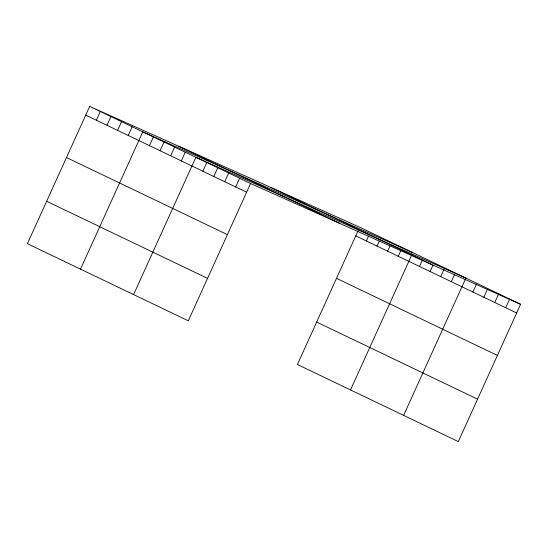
<?xml version="1.0" encoding="UTF-8"?>
<svg xmlns="http://www.w3.org/2000/svg" width="548" height="548" viewBox="0 0 548 548"><rect width="100%" height="100%" fill="white"/><g stroke="black" fill="none" stroke-linecap="round" stroke-linejoin="round"><path stroke-width="0.82" d="M89.68 106.408L27.4 243.702L188.3 320.799L250.58 183.512L89.68 106.408L359.7 227.201L520.6 304.298L458.32 441.592L297.42 364.489L358.056 230.824M96.352 120.197L100.298 111.497M106.97 125.287L110.915 116.587M117.594 130.369L121.54 121.677M128.211 135.459L132.157 126.759M80.494 269.143L142.775 131.849L412.795 252.642M149.446 145.638L153.392 136.938M160.071 150.727L164.016 142.028M170.688 155.817L174.634 147.117M181.306 160.907L185.251 152.207M133.596 294.584L195.876 157.297L465.896 278.089L403.616 415.377M202.87 171.236L206.815 162.537M213.809 176.477L217.755 167.784M224.749 181.724L228.694 173.024M235.695 186.964L239.64 178.264M366.372 240.983L368.674 235.914M376.99 246.073L379.291 241.004M387.614 251.162L389.916 246.086M398.232 256.252L400.862 250.457M350.521 389.936L411.808 254.82M419.473 266.431L422.433 259.903M430.091 271.52L433.05 264.992M440.708 276.61L443.996 269.356M451.326 281.693L454.614 274.445M472.89 292.029L476.507 284.056M483.829 297.269L487.775 288.57M494.769 302.51L498.714 293.817M505.715 307.757L509.661 299.057M250.58 183.512L520.6 304.298M270.596 187.341L431.495 264.437M178.785 146.268L339.685 223.372M355.755 235.9L516.654 312.997M85.735 115.107L246.634 192.204M336.506 278.336L497.406 355.433M66.486 157.543L227.386 234.64M316.669 322.053L477.568 399.156M46.648 201.267L207.548 278.363"/></g></svg>
